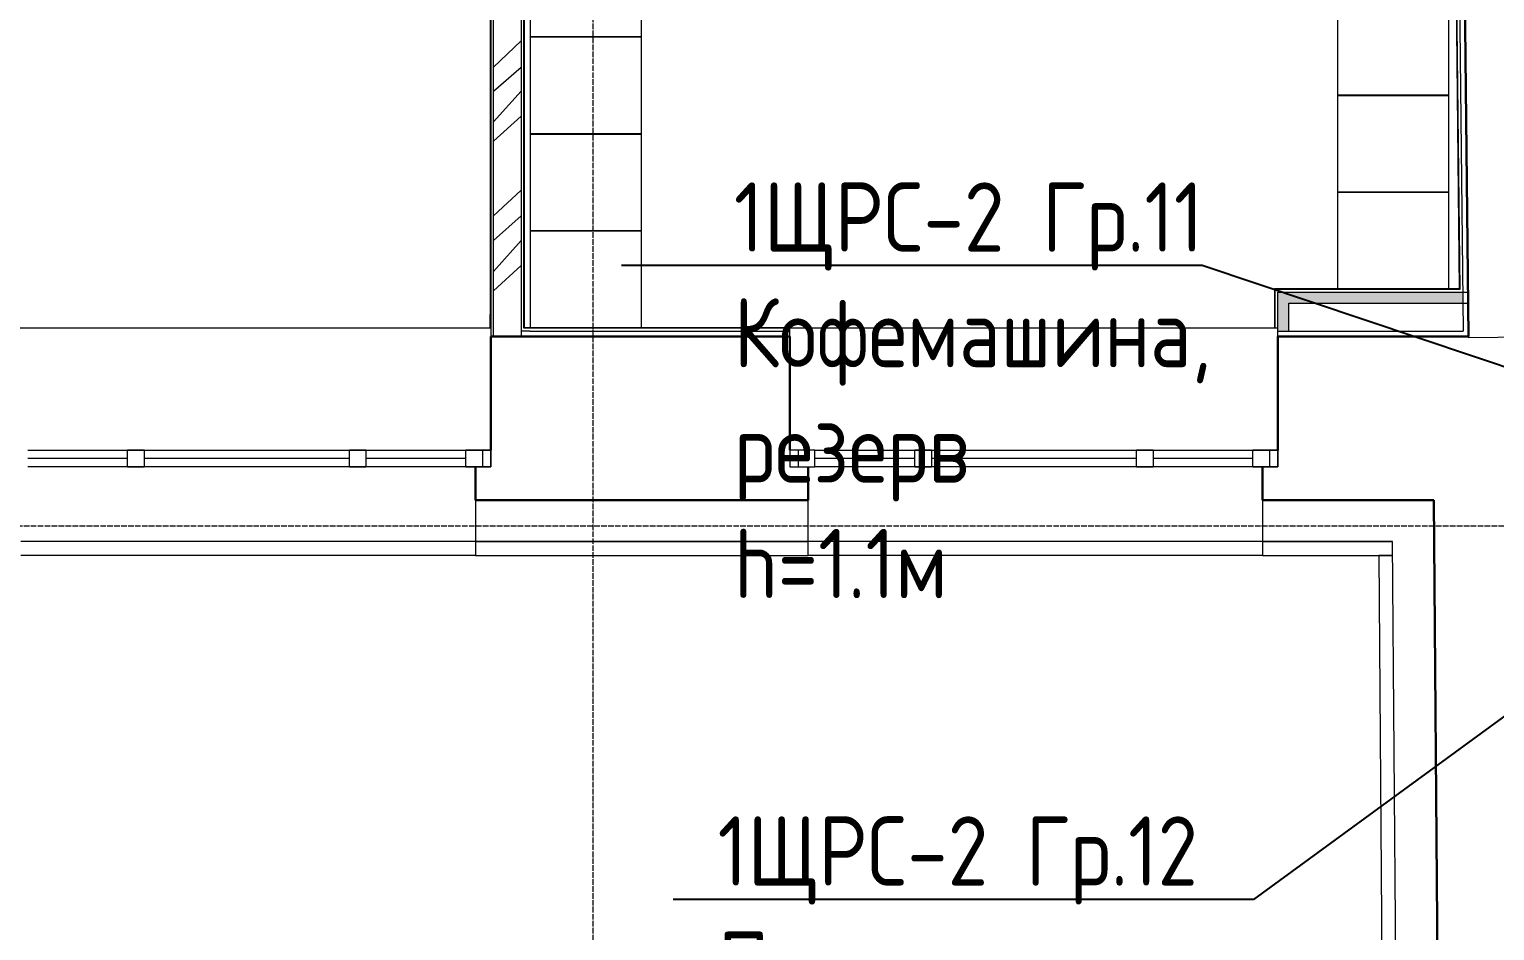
# Model space of a CAD drawing. Header units: millimetres. Extents: x -32 to 417638015, y -35 to 175284279.
# Drawn here: x 416301171 to 416306458, y 175232034 to 175235286 of the extents above; entities that cross this region are included whole.
import ezdxf
from ezdxf import colors
from ezdxf.entities.mleader import LeaderData, LeaderLine
from ezdxf.math import Vec2, Vec3

# ---------------------------------------------------------------- set-up
doc = ezdxf.new("R2010")
doc.units = ezdxf.units.MM
doc.linetypes.add('ADSK_Линия сетки', pattern=[25, 20, -2.5, 0, -2.5])
for name, color, linetype, lineweight in [('_ Окна', 7, 'Continuous', 9), ('_ЭМ_ТХобщее_слой', 7, 'Continuous', 30), ('Окна', 7, 'Continuous', 9), ('Оси', 253, 'Continuous', 9), ('Стены внутренние', 7, 'Continuous', 18), ('Стены наружные', 7, 'Continuous', 18), ('Стены несущие', 7, 'Continuous', 30), ('Стены отделка', 7, 'Continuous', 30), ('Стены штриховка', 7, 'Continuous', 9), ('ТХ', 5, 'Continuous', 0), ('ШТРИХОВКА', 252, 'Continuous', 15)]:
    doc.layers.add(name, color=color, linetype=linetype, lineweight=lineweight)
doc.layers.add('_ЭМ_Надписи', color=7, linetype='Continuous')
doc.layers.add('ЭОМ_Лотки рабочие', color=5, linetype='Continuous')
doc.styles.add('ЭОМ', font='isocpeur.ttf', dxfattribs={"width": 0.85, "height": 250})

# ---------------------------------------------------------------- blocks, each defined once
blk = doc.blocks.new('ТХ 1 этаж.')
at = {"layer": 'ТХ', "color": 252, "true_color": 0x939598}
for p, q in [((46036.94127001896, 2192.754045388079), (45636.94127001896, 2192.754045388079)), ((48950.07799454735, 1632.754045388021), (48550.07799454735, 1632.754045388021)), ((46036.94127001896, 1492.754045388079), (45636.94127001896, 1492.754045388079))]:
    blk.add_line(p, q, dxfattribs=at)
for points in [[(48950.07799454735, 2682.754045388021), (48950.07799454735, 1982.754045388021), (48550.07799454735, 1982.754045388021), (48550.07799454735, 2682.754045388021)], [(46036.94127001896, 2542.754045388079), (46036.94127001896, 1842.754045388079), (45636.94127001896, 1842.754045388079), (45636.94127001896, 2542.754045388079)], [(48950.07799454735, 1982.754045388021), (48950.07799454735, 1282.754045388021), (48550.07799454735, 1282.754045388021), (48550.07799454735, 1982.754045388021)], [(46036.94127001896, 1842.754045388079), (46036.94127001896, 1142.754045388079), (45636.94127001896, 1142.754045388079), (45636.94127001896, 1842.754045388079)]]:
    blk.add_lwpolyline(points, close=True, dxfattribs=at)
blk = doc.blocks.new('1 этаж')
at = {"layer": 'Стены внутренние'}
for points in [[(41517.32815518975, 2687.1334060928), (41517.32815518975, 2827.133406092802), (41477.32815518975, 2827.133406092802), (41477.32815518975, 2687.1334060928)], [(42112.5003940122, 2787.133406092802), (42144.83826109406, 2787.133406092802), (42144.39484196459, 2827.133406092751), (41517.32815518975, 2827.133406092802), (41517.32815518975, 2787.133406092802), (42101.35320535276, 2787.133406092802)]]:
    blk.add_hatch(color=8, dxfattribs=at).paths.add_polyline_path(points)
at = {"layer": 'Стены штриховка'}
h = blk.add_hatch(dxfattribs=at)
h.set_pattern_fill('ANSI34', color=8, scale=20)
h.set_pattern_definition([(45, (-31496.66335460375, 188.9018102923583), (-269.4076836320746, 269.4076836320746), []), (45, (-31406.86075460375, 188.9018102923583), (-269.4076836320746, 269.4076836320746), []), (45, (-31317.05815460374, 188.9018102923583), (-269.4076836320746, 269.4076836320746), []), (45, (-31227.25535460375, 188.9018102923583), (-269.4076836320746, 269.4076836320746), [])])
h.paths.add_polyline_path([(38747.32864730264, 8483.901810291809), (38647.32864730264, 8483.901810291809), (38647.32864730267, 2667.133406092822), (38747.32864730267, 2667.133406092823)])
at = {"layer": '_ Окна', "color": 8}
for p, q in [((37327.32864730259, 2227.133406092809), (36967.32864730259, 2227.133406092811)), ((38127.32864730259, 2227.133406092807), (37387.32864730259, 2227.133406092809)), ((38547.32864730259, 2227.133406092805), (38187.32864730259, 2227.133406092807)), ((38607.32864730259, 2257.13340609279), (38607.32864730259, 2197.13340609279)), ((39747.3281551897, 2257.133406092781), (39747.3281551897, 2197.133406092781)), ((40167.3281551897, 2227.1334060928), (39807.3281551897, 2227.133406092802)), ((40967.3281551897, 2227.133406092797), (40227.3281551897, 2227.1334060928)), ((41387.3281551897, 2227.133406092796), (41027.3281551897, 2227.133406092797)), ((41447.3281551897, 2257.133406092781), (41447.3281551897, 2197.133406092781))]:
    blk.add_line(p, q, dxfattribs=at)
at = {"layer": '_ Окна', "color": 8, "lineweight": 18}
for p, q in [((37327.32864730259, 2197.13340609279), (37327.32864730259, 2257.13340609279)), ((37327.32864730259, 2257.13340609279), (37387.32864730259, 2257.13340609279)), ((37387.32864730259, 2257.13340609279), (37387.32864730259, 2197.13340609279)), ((38127.32864730259, 2197.13340609279), (38127.32864730259, 2257.13340609279)), ((38127.32864730259, 2257.13340609279), (38187.32864730259, 2257.13340609279)), ((38187.32864730259, 2257.13340609279), (38187.32864730259, 2197.13340609279)), ((38547.32864730259, 2197.13340609279), (38547.32864730259, 2257.13340609279)), ((38547.32864730259, 2257.13340609279), (38637.32864730259, 2257.13340609279)), ((38637.32864730259, 2257.13340609279), (38637.32864730259, 2197.13340609279)), ((39807.3281551897, 2257.133406092781), (39717.3281551897, 2257.133406092781)), ((39717.3281551897, 2257.133406092781), (39717.3281551897, 2197.133406092781)), ((39807.3281551897, 2197.133406092781), (39807.3281551897, 2257.133406092781)), ((40167.3281551897, 2197.133406092781), (40167.3281551897, 2257.133406092781)), ((40167.3281551897, 2257.133406092781), (40227.3281551897, 2257.133406092781)), ((40227.3281551897, 2257.133406092781), (40227.3281551897, 2197.133406092781)), ((40967.3281551897, 2197.133406092781), (40967.3281551897, 2257.133406092781)), ((40967.3281551897, 2257.133406092781), (41027.3281551897, 2257.133406092781)), ((41027.3281551897, 2257.133406092781), (41027.3281551897, 2197.133406092781)), ((41387.3281551897, 2197.133406092781), (41387.3281551897, 2257.133406092781)), ((41387.3281551897, 2257.133406092781), (41477.3281551897, 2257.133406092781)), ((41477.3281551897, 2257.133406092781), (41477.3281551897, 2197.133406092781)), ((37387.32864730259, 2197.13340609279), (37327.32864730259, 2197.13340609279)), ((38187.32864730259, 2197.13340609279), (38127.32864730259, 2197.13340609279)), ((38637.32864730259, 2197.13340609279), (38547.32864730259, 2197.13340609279)), ((39717.3281551897, 2197.133406092781), (39807.3281551897, 2197.133406092781)), ((40227.3281551897, 2197.133406092781), (40167.3281551897, 2197.133406092781)), ((41027.3281551897, 2197.133406092781), (40967.3281551897, 2197.133406092781)), ((41477.3281551897, 2197.133406092781), (41387.3281551897, 2197.133406092781))]:
    blk.add_line(p, q, dxfattribs=at)
at = {"layer": 'Окна', "color": 8}
for p, q in [((36967.32864730259, 2257.133406092886), (37327.32864730259, 2257.133406092885)), ((37387.32864730259, 2257.13340609279), (37327.32864730259, 2257.13340609279)), ((37387.32864730259, 2257.133406092885), (38127.32864730259, 2257.133406092883)), ((38187.32864730259, 2257.13340609279), (38127.32864730259, 2257.13340609279)), ((38187.32864730259, 2257.133406092882), (38547.32864730259, 2257.133406092881)), ((38637.32864730259, 2257.13340609279), (38547.32864730259, 2257.13340609279)), ((38637.32864730259, 2197.13340609279), (38637.32864730259, 2257.13340609279)), ((39807.3281551897, 2257.133406092781), (39717.3281551897, 2257.133406092781)), ((39717.3281551897, 2257.133406092781), (39717.3281551897, 2197.133406092781)), ((39807.3281551897, 2257.133406092877), (40167.3281551897, 2257.133406092876)), ((40227.3281551897, 2257.133406092781), (40167.3281551897, 2257.133406092781)), ((40227.3281551897, 2257.133406092876), (40967.3281551897, 2257.133406092873)), ((41027.3281551897, 2257.133406092781), (40967.3281551897, 2257.133406092781)), ((41027.3281551897, 2257.133406092873), (41387.3281551897, 2257.133406092872)), ((41477.3281551897, 2257.133406092781), (41387.3281551897, 2257.133406092781)), ((41477.3281551897, 2197.133406092781), (41477.3281551897, 2257.133406092781)), ((37327.32864730259, 2197.133406092797), (36967.32864730259, 2197.133406092798)), ((37327.32864730259, 2197.13340609279), (37387.32864730259, 2197.13340609279)), ((38127.32864730259, 2197.133406092794), (37387.32864730259, 2197.133406092797)), ((38127.32864730259, 2197.13340609279), (38187.32864730259, 2197.13340609279)), ((38547.32864730259, 2197.133406092793), (38187.32864730259, 2197.133406092794)), ((38547.32864730259, 2197.13340609279), (38637.32864730259, 2197.13340609279)), ((39717.3281551897, 2197.133406092781), (39807.3281551897, 2197.133406092781)), ((40167.3281551897, 2197.133406092788), (39807.3281551897, 2197.133406092789)), ((40167.3281551897, 2197.133406092781), (40227.3281551897, 2197.133406092781)), ((40967.3281551897, 2197.133406092785), (40227.3281551897, 2197.133406092787)), ((40967.3281551897, 2197.133406092781), (41027.3281551897, 2197.133406092781)), ((41387.3281551897, 2197.133406092784), (41027.3281551897, 2197.133406092785)), ((41387.3281551897, 2197.133406092781), (41477.3281551897, 2197.133406092781))]:
    blk.add_line(p, q, dxfattribs=at)
at = {"layer": 'Оси', "color": 8, "linetype": 'ADSK_Линия сетки'}
for p, q in [((39006.76592647669, -4506.780935967637), (39006.76592647674, 22614.06892725811)), ((-9557.527964694436, 1983.901810291967), (56672.20057343817, 1983.901810291753))]:
    blk.add_line(p, q, dxfattribs=at)
at = {"layer": 'Стены наружные', "color": 8}
for p, q in [((36877.32864730261, 2699.133406092813), (38635.32864730264, 2699.133406092809)), ((38635.32864730264, 2699.133406092809), (38635.32864730264, 2747.133406092807)), ((39717.32815518969, 2699.133406092806), (41465.32815518969, 2699.133406092798)), ((38582.32864730261, 1927.133406092806), (36942.32864730261, 1927.133406092813)), ((41422.32815518969, 1927.133406092798), (39782.32815518969, 1927.133406092802)), ((38582.32864730258, 1877.133406092895), (36942.32864730258, 1877.133406092889)), ((41422.32815518969, 1877.133406092904), (39782.32815518969, 1877.133406092898))]:
    blk.add_line(p, q, dxfattribs=at)
at = {"layer": 'Стены несущие', "color": 8}
for p, q in [((42101.35320535273, 8514.110918689687), (42166.16974732306, 2667.133406092822)), ((38637.32864730261, 2667.133406092822), (38637.32864730261, 2257.133406092791)), ((39717.32815518969, 2667.133406092822), (38637.32864730261, 2667.133406092822)), ((39717.32815518969, 2257.133406092791), (39717.32815518969, 2667.133406092822)), ((41477.32815518972, 2667.133406092822), (41477.32815518972, 2257.133406092782)), ((42166.16974732306, 2667.133406092822), (41477.32815518972, 2667.133406092822)), ((38582.32864730258, 2197.133406092824), (38582.32864730258, 2077.133406092782)), ((39782.32815518969, 2077.133406092782), (39782.32815518969, 2197.133406092824)), ((41422.32815518969, 2197.133406092755), (41422.32815518969, 2077.133406092782)), ((39782.32815518969, 2077.133406092782), (38582.32864730258, 2077.133406092782)), ((41422.32815518969, 2077.133406092782), (42040.64093248863, 2077.133406092782)), ((42040.64093248863, 2077.133406092782), (42055.84889368954, 66.41090863829595))]:
    blk.add_line(p, q, dxfattribs=at)
at = {"layer": 'Стены отделка', "color": 8, "lineweight": 9}
for p, q in [((38635.32864730264, 8470.110918689625), (38635.32864730264, 2747.133406092804)), ((38647.32864730267, 2667.133406092822), (38647.32864730264, 8494.11091868969)), ((38747.32864730264, 8494.11091868969), (38747.32864730267, 2667.133406092822)), ((38759.32864730264, 2699.133406092815), (38759.32864730264, 8482.110918689694)), ((42080.76241396327, 7484.730452551765), (42132.26107892138, 2839.133406092782)), ((42092.74304569283, 7486.544138378023), (42145.94680891777, 2687.133406092817)), ((41465.32815518969, 2837.133406092817), (41465.32815518969, 2699.133406092815)), ((42132.26107892138, 2839.133406092782), (41467.32815518972, 2839.133406092782)), ((41477.32815518969, 2827.133406092786), (42164.39607080506, 2827.133406092786)), ((41477.32815518972, 2667.133406092822), (41477.32815518969, 2827.133406092786)), ((41517.32815518969, 2787.133406092795), (42164.83948993456, 2787.133406092795)), ((41517.32815518969, 2687.133406092817), (41517.32815518975, 2787.133406092795)), ((39717.32815518969, 2699.133406092815), (38759.32864730264, 2699.133406092815)), ((39717.32815518969, 2667.133406092822), (39717.32815518969, 2699.133406092815)), ((41465.32815518969, 2699.133406092815), (41477.32815518969, 2699.133406092815)), ((38637.32864730261, 2687.133406092817), (38637.32864730261, 2667.133406092822)), ((38778.4629736614, 2687.133406092817), (38747.32864730267, 2687.133406092817)), ((41477.32815518972, 2687.133406092817), (42145.94680891777, 2687.133406092817)), ((42166.72621696044, 2687.133406092817), (42165.94803775829, 2687.133406092817)), ((42166.16974732306, 2667.133406092822), (42166.72621696044, 2667.133406092822)), ((42166.72621696044, 2667.133406092822), (42166.72621696044, 2687.133406092817)), ((38582.32864730258, 2077.133406092782), (38582.32864730258, 1877.133406092897)), ((39782.32815518969, 1877.133406092897), (39782.32815518969, 2077.133406092782)), ((41422.32815518969, 2077.133406092782), (41422.32815518969, 1877.133406092897)), ((38583.32864730261, 1927.13340609292), (38582.32864730258, 1927.13340609292)), ((41423.32815518969, 1927.13340609292), (41422.32815518969, 1927.13340609292)), ((41891.7711568129, 1877.133406092897), (41891.7711568129, 1927.13340609292)), ((41906.97126121024, -82.55030309840186), (41891.77115681287, 1927.133406092782)), ((38582.32864730258, 1877.133406092897), (39782.32815518969, 1877.133406092897)), ((41422.32815518969, 1877.133406092897), (41891.7711568129, 1877.133406092897)), ((41892.14931755481, 1877.134836168741), (41842.15074763075, 1876.756675426803)), ((41842.15074763075, 1876.756675426803), (41856.96718285844, -82.20016637756089))]:
    blk.add_line(p, q, dxfattribs=at)
at = {"layer": 'Стены штриховка', "color": 8}
for p, q in [((38637.32864730264, 8479.110918689712), (38637.32864730261, 2687.133406092817)), ((38757.32864730264, 2697.133406092849), (38757.32864730261, 8484.110918689661)), ((42082.74243127255, 7486.544138378023), (42134.28337276191, 2837.133406092817)), ((41467.32815518972, 2839.133406092782), (41465.32815518969, 2839.133406092782)), ((41465.32815518969, 2839.133406092782), (41465.32815518969, 2837.133406092817)), ((42134.28337276191, 2837.133406092817), (41465.32815518969, 2837.133406092817)), ((41467.32815518972, 2839.133406092782), (41467.32815518969, 2699.133406092815)), ((39717.32815518972, 2697.133406092849), (38757.32864730264, 2697.133406092849)), ((38778.4629736614, 2687.133406092817), (39717.32815518969, 2687.133406092817)), ((42166.21644182858, 2662.921183170101), (42166.16974732306, 2667.133406092822)), ((42546.19309529301, 2667.133406092822), (42166.21644182858, 2662.921183170101)), ((38582.32864730258, 1927.133406092782), (39782.32815518969, 1927.133406092782)), ((39782.32815518969, 1927.13340609292), (38583.32864730261, 1927.13340609292)), ((41422.32815518969, 1927.133406092782), (41891.77115681287, 1927.133406092782)), ((41891.7711568129, 1927.13340609292), (41423.32815518969, 1927.13340609292))]:
    blk.add_line(p, q, dxfattribs=at)
at = {"layer": 'ЭОМ_Лотки рабочие'}
blk.add_blockref('ТХ 1 этаж.', (-6856.491728035588, 1554.379405807718), dxfattribs=at)
blk = doc.blocks.new('_ЭМ_ТХ2_1этаж')
at = {"layer": 'ТХ', "color": 252, "true_color": 0x939598}
for p, q in [((157184.8321495422, -67000.75722357313), (156784.8321495422, -67000.75722357313)), ((160097.9688740706, -67560.75722357316), (159697.9688740706, -67560.75722357316)), ((157184.8321495422, -67700.75722357313), (156784.8321495422, -67700.75722357313))]:
    blk.add_line(p, q, dxfattribs=at)
for points in [[(160097.9688740706, -66510.75722357316), (160097.9688740706, -67210.75722357316), (159697.9688740706, -67210.75722357316), (159697.9688740706, -66510.75722357316)], [(157184.8321495422, -66650.75722357313), (157184.8321495422, -67350.75722357313), (156784.8321495422, -67350.75722357313), (156784.8321495422, -66650.75722357313)], [(160097.9688740706, -67210.75722357316), (160097.9688740706, -67910.75722357316), (159697.9688740706, -67910.75722357316), (159697.9688740706, -67210.75722357316)], [(157184.8321495422, -67350.75722357313), (157184.8321495422, -68050.75722357313), (156784.8321495422, -68050.75722357313), (156784.8321495422, -67350.75722357313)]]:
    blk.add_lwpolyline(points, close=True, dxfattribs=at)

msp = doc.modelspace()

# ---------------------------------------------------------------- block references
at = {"layer": '_ЭМ_ТХобщее_слой', "lineweight": 50}
msp.add_blockref('_ЭМ_ТХ2_1этаж', (416146193.7251987, 175302259.5538031), dxfattribs=at)
at = {"layer": 'ШТРИХОВКА'}
msp.add_blockref('1 этаж', (416264198.1010904, 175231510.6631508), dxfattribs=at)

# ---------------------------------------------------------------- leaders
at = {"layer": '_ЭМ_Надписи', "color": 7, "ltscale": 5}
ml = msp.add_multileader_mtext('Standard', dxfattribs=at)
ml.set_content('{\\fGOST Common|b0|i0|c204|p34;\\W0.9;\\C256;1ЩРС-2\\fISOCPEUR|b0|i0|c204|p34;\\W0.85; Гр.11\\PКофемашина, резерв\\P\\fGOST Common|b0|i0|c0|p34;\\W0.9;h=\\fGOST Common|b0|i0|c204|p34;1\\fGOST Common|b0|i0|c0|p34;.\\fGOST Common|b0|i0|c204|p34;1м}', color=1, style='ЭОМ')
ml.set_leader_properties()
ml.build(insert=Vec2(0, 0))
ml.multileader.update_dxf_attribs({"text_left_attachment_type": 6, "text_right_attachment_type": 6, "dogleg_length": 0, "arrow_head_size": 200})
ctx = ml.context
ctx.base_point, ctx.char_height, ctx.arrow_head_size, ctx.landing_gap_size, ctx.plane_origin = Vec3(416303712.9554055, 175234433.9795339), 250, 200, 0, Vec3(416282794.3642749, 175247662.4995057)
ctx.left_attachment, ctx.right_attachment = 6, 6
notes = []
notes.append((ctx, [(1, (1, 1, 0), (416305402.3304055, 175234433.9795339), (-1, 0), 0, [(0, [(416307020.3024065, 175233891.0453668)], 0, [])])]))
ctx.mtext.insert, ctx.mtext.width, ctx.mtext.defined_height, ctx.mtext.flow_direction = Vec3(416303712.9554055, 175234733.9795339), 2073.809115969734, 545.6159617257083, 5
ml = msp.add_multileader_mtext('Standard', dxfattribs=at)
ml.set_content('{\\fGOST Common|b0|i0|c204|p34;\\W0.9;\\C256;1ЩРС-2\\fISOCPEUR|b0|i0|c204|p34;\\W0.85; Гр.12\\P\\pxql;Печь микроволновая\\P\\fGOST Common|b0|i0|c0|p34;\\W0.9;h=\\fGOST Common|b0|i0|c204|p34;1\\fGOST Common|b0|i0|c0|p34;.\\fGOST Common|b0|i0|c204|p34;7м}', color=1, style='ЭОМ')
ml.set_leader_properties()
ml.build(insert=Vec2(0, 0))
ml.multileader.update_dxf_attribs({"text_left_attachment_type": 6, "text_right_attachment_type": 6, "dogleg_length": 0, "arrow_head_size": 200})
ctx = ml.context
ctx.base_point, ctx.char_height, ctx.arrow_head_size, ctx.landing_gap_size, ctx.plane_origin = Vec3(416303654.2661081, 175232146.3786383), 250, 200, 0, Vec3(416282794.3689014, 175246964.8174708)
ctx.left_attachment, ctx.right_attachment = 6, 6
notes.append((ctx, [(1, (1, 1, 0), (416305588.0161081, 175232146.3786383), (-1, 0), 0, [(0, [(416307020.3070331, 175233193.3633319)], 0, [])])]))
ctx.mtext.insert, ctx.mtext.width, ctx.mtext.defined_height, ctx.mtext.flow_direction = Vec3(416303654.2661081, 175232446.3786383), 2073.809115969734, 545.6159617257083, 5
ml = msp.add_multileader_mtext('Standard', dxfattribs=at)
ml.set_content('{\\fGOST Common|b0|i0|c204|p34;\\W0.9;\\C256;1ЩРС-2\\fISOCPEUR|b0|i0|c204|p34;\\W0.85; Гр.13\\PХолодильник бытовой\\P\\pq*;\\fGOST Common|b0|i0|c0|p34;\\W0.9;h=\\fGOST Common|b0|i0|c204|p34;0\\fGOST Common|b0|i0|c0|p34;.\\fGOST Common|b0|i0|c204|p34;5м}', color=1, style='ЭОМ')
ml.set_leader_properties()
ml.build(insert=Vec2(0, 0))
ml.multileader.update_dxf_attribs({"text_left_attachment_type": 6, "text_right_attachment_type": 6, "dogleg_length": 0, "arrow_head_size": 200})
ctx = ml.context
ctx.base_point, ctx.char_height, ctx.arrow_head_size, ctx.landing_gap_size, ctx.plane_origin = Vec3(416303875.5161081, 175229955.5575217), 250, 200, 0, Vec3(416282794.3689014, 175244350.5925799)
ctx.left_attachment, ctx.right_attachment = 6, 6
notes.append((ctx, [(1, (1, 1, 0), (416305588.0161081, 175229955.5575217), (-1, 0), 0, [(0, [(416307011.9766735, 175232693.3633319)], 0, [])])]))
ctx.mtext.insert, ctx.mtext.width, ctx.mtext.defined_height, ctx.mtext.flow_direction = Vec3(416303875.5161081, 175230255.5575217), 2073.809115969734, 545.6159617257083, 5
for ctx, leaders in notes:
    for number, flags, end, landing, length, lines in leaders:
        leader = LeaderData()
        leader.index, (leader.has_last_leader_line, leader.has_dogleg_vector, leader.attachment_direction) = number, flags
        leader.last_leader_point, leader.dogleg_vector, leader.dogleg_length = Vec3(end), Vec3(landing), length
        for number, points, colour, breaks in lines:
            line = LeaderLine()
            line.index, line.vertices, line.color, line.breaks = number, Vec3.list(points), colors.encode_raw_color(colour), breaks
            leader.lines.append(line)
        ctx.leaders.append(leader)

doc.saveas('drawing.dxf')
